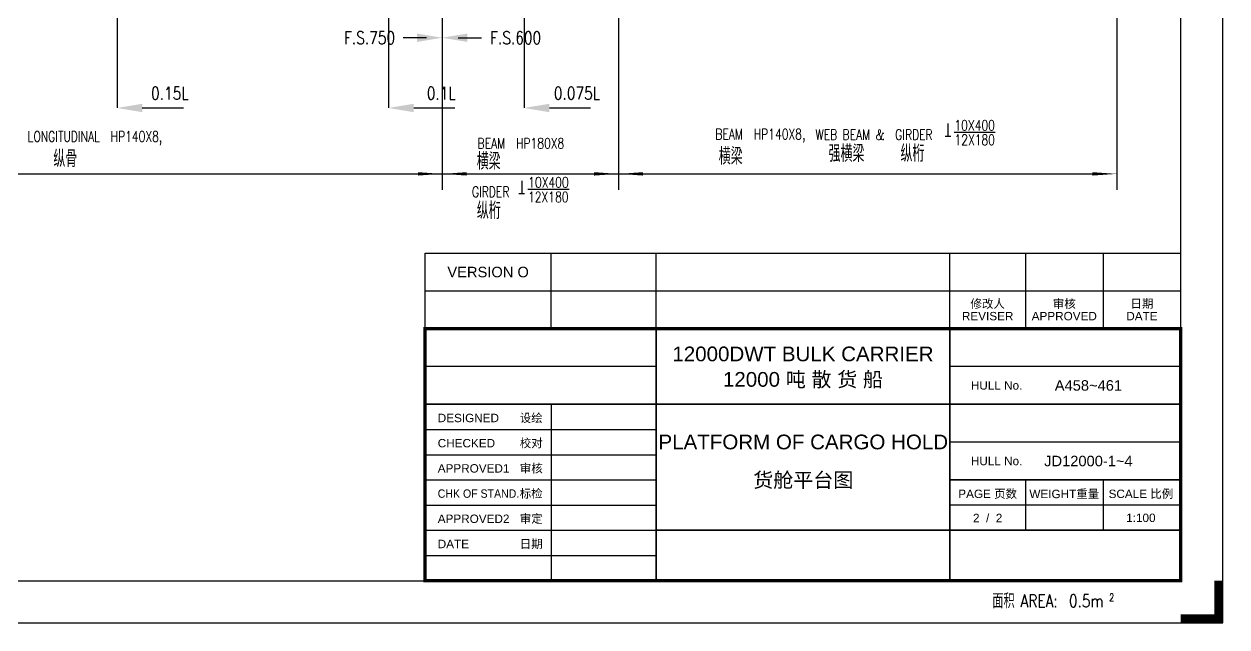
# Model space of a CAD drawing. Extents: x 373818 to 564480, y 322172 to 634257.
# Drawn here: x 535238 to 563892, y 592057 to 606410 of the extents above; entities that cross this region are included whole.
import ezdxf
from ezdxf.enums import TextEntityAlignment as Align

# ---------------------------------------------------------------- set-up
doc = ezdxf.new("R2010")
doc.units = 0
doc.header["$LTSCALE"] = 40
doc.header["$MEASUREMENT"] = 0
doc.layers.get('0').update_dxf_attribs({"linetype": 'CONTINUOUS'})
for name, color, linetype in [('13DIMENSION', 9, 'CONTINUOUS'), ('BT_CHI', 7, 'CONTINUOUS'), ('BT_ENG', 7, 'CONTINUOUS'), ('Y-CON', 2, 'CONTINUOUS')]:
    doc.layers.add(name, color=color, linetype=linetype)
doc.styles.add('CHINESE', font='romand.shx', dxfattribs={"width": 0.8, "height": 800, "bigfont": 'hzdx.shx'})
doc.styles.add('ENGNISH', font='romans.shx', dxfattribs={"width": 0.8, "height": 750})
doc.styles.add('ROMANS', font='romans.shx', dxfattribs={"width": 0.75, "height": 250, "bigfont": 'hzdx.shx'})
doc.styles.add('SWISS721LIGHTBT', font='swissl.ttf')

# ---------------------------------------------------------------- blocks, each defined once
blk = doc.blocks.new('TITLE3')
for p, q in [((-12500, 5100), (-18000, 5100)), ((0, 5100), (-5500, 5100)), ((-15000, 4200), (-15000, 0)), ((-18000, 3600), (-12500, 3600)), ((0, 3300), (-5500, 3300)), ((-18000, 3000), (-12500, 3000)), ((-18000, 2400), (-12500, 2400)), ((-18000, 1800), (-12500, 1800)), ((0, 1800), (-5500, 1800)), ((-18000, 1200), (-12500, 1200)), ((-5500, 0), (-5500, 1200)), ((-18000, 600), (-12500, 600))]:
    blk.add_line(p, q)
at = {"const_width": 80}
blk.add_lwpolyline([(-18000, 0), (0, 0), (0, 6000), (-18000, 6000)], close=True, dxfattribs=at)
at = {"const_width": 40}
for points in [[(-12500, 6000), (-12500, 0)], [(-5500, 6000), (-5500, 0)], [(-18000, 4200), (0, 4200)], [(-5500, 2400), (0, 2400)], [(-12500, 1200), (0, 1200)]]:
    blk.add_lwpolyline(points, dxfattribs=at)

msp = doc.modelspace()

# ---------------------------------------------------------------- linework, layer by layer
at = {"color": 2}
for p, q in [((562792.4, 593156.63), (562792.4, 633156.63)), ((447392.4, 593156.63), (562792.4, 593156.63))]:
    msp.add_line(p, q, dxfattribs=at)
for p, q in [((561270.32, 616219.88), (561270.32, 602462.2)), ((549400.32, 611682.57), (549400.32, 602462.2)), ((547152.75, 610679.01), (547152.75, 604412.63)), ((545200.32, 609827.87), (545200.32, 605829.63)), ((543920.22, 609292.12), (543920.22, 604412.63)), ((537455.17, 607294.68), (537455.17, 604412.63)), ((545200.32, 605829.63), (545200.32, 602462.2)), ((558373.91, 603828.1), (557395.15, 603828.1)), ((526450.32, 602843.34), (561030.32, 602843.34)), ((548222.48, 602467.99), (547234.58, 602467.99)), ((544792.4, 600956.63), (562792.4, 600956.63)), ((544792.4, 599156.63), (544792.4, 600956.63)), ((547792.4, 599156.63), (547792.4, 600956.63)), ((550292.4, 599156.63), (550292.4, 600956.63)), ((557292.4, 599156.63), (557292.4, 600956.63)), ((559092.4, 600956.63), (559092.4, 599156.63)), ((560942.4, 600956.63), (560942.4, 599156.63)), ((562792.4, 599156.63), (562792.4, 600956.63)), ((544792.4, 600056.63), (562792.4, 600056.63)), ((559092.4, 595556.63), (559092.4, 594356.63)), ((560942.4, 595556.63), (560942.4, 594356.63))]:
    msp.add_line(p, q)
at = {"color": 0, "linetype": 'ByBlock'}
for p, q in [((538055.17, 604412.63), (539033.55, 604412.63)), ((544520.22, 604412.63), (545498.6, 604412.63)), ((547752.75, 604412.63), (548731.12, 604412.63))]:
    msp.add_line(p, q, dxfattribs=at)
for points in [[(545200.32, 602843.34, 0, 80, 0), (544618.12, 602843.34, 80, 80, 0)], [(545200.32, 602843.34, 0, 80, 0), (545782.52, 602843.34, 80, 80, 0)], [(549400.32, 602843.34, 0, 80, 0), (548818.12, 602843.34, 80, 80, 0)], [(549400.32, 602843.34, 0, 80, 0), (549982.52, 602843.34, 80, 80, 0)], [(561270.32, 602843.34, 0, 80, 0), (560688.12, 602843.34, 80, 80, 0)]]:
    msp.add_lwpolyline(points, format="xyseb")
for points in [[(544600.32, 606184.13), (544600.32, 605984.13), (545200.32, 606084.13)], [(545800.32, 606184.13), (545800.32, 605984.13), (545200.32, 606084.13)], [(538055.17, 604512.63), (538055.17, 604312.63), (537455.17, 604412.63)], [(544520.22, 604512.63), (544520.22, 604312.63), (543920.22, 604412.63)], [(547752.75, 604512.63), (547752.75, 604312.63), (547152.75, 604412.63)]]:
    msp.add_solid(points, dxfattribs=at)
at = {"layer": '13DIMENSION'}
for p, q in [((544825.32, 606084.13), (544265.71, 606084.13)), ((545575.32, 606084.13), (546134.93, 606084.13))]:
    msp.add_line(p, q, dxfattribs=at)
at = {"layer": 'BT_ENG'}
for p, q in [((563792.4, 592156.63), (563792.4, 634156.63)), ((444892.4, 592156.63), (563792.4, 592156.63))]:
    msp.add_line(p, q, dxfattribs=at)
at = {"layer": 'BT_ENG', "const_width": 200}
for points in [[(563692.4, 592156.63), (563692.4, 593156.63)], [(563792.4, 592256.63), (562792.4, 592256.63)]]:
    msp.add_lwpolyline(points, dxfattribs=at)
at = {"layer": 'Y-CON'}
for p, q in [((557245.66, 604041.15), (557245.66, 603737.45)), ((557177.32, 603737.45), (557314, 603737.45)), ((547092.38, 602681.04), (547092.38, 602377.33)), ((547024.04, 602377.33), (547160.72, 602377.33))]:
    msp.add_line(p, q, dxfattribs=at)

# ---------------------------------------------------------------- block references
msp.add_blockref('TITLE3', (562792.4, 593156.63))

# ---------------------------------------------------------------- texts
at = {"style": 'ROMANS', "width": 0.8}
for s, p in [('F.S.750', (543468.76, 606084.13)), ('F.S.600', (546949.93, 606084.13)), ('0.15L', (538710.47, 604763.13)), ('0.1L', (545175.52, 604763.13)), ('0.075L', (548408.05, 604763.13))]:
    msp.add_text(s, height=300, dxfattribs=at).set_placement(p, align=Align.MIDDLE)
at = {"style": 'ROMANS', "width": 0.75}
for p in [(556116.43, 603130.6), (546024.11, 601770.48)]:
    msp.add_text('纵桁', height=400, dxfattribs=at).set_placement(p)
at = {"style": 'SWISS721LIGHTBT'}
for s, height, p in [('VERSION O', 250, (546292.4, 600506.63)), ('修改人', 200, (558192.4, 599756.63)), ('审核', 200, (560017.4, 599756.63)), ('日期', 200, (561867.4, 599756.63)), ('REVISER', 200, (558192.4, 599456.63)), ('APPROVED', 200, (560017.4, 599456.63)), ('DATE', 200, (561867.4, 599456.63)), ('12000DWT BULK CARRIER', 350, (553792.4, 598556.63)), ('12000 吨 散 货 船', 350, (553792.4, 597956.63)), ('A458~461', 250, (560592.4, 597806.63)), ('JD12000-1~4', 250, (560592.4, 596006.63)), ('PAGE 页数', 200, (558192.4, 595231.63)), ('WEIGHT重量', 200, (560017.4, 595231.63)), ('SCALE 比例', 200, (561842.4, 595231.63)), ('2  /  2', 200, (558192.4, 594654.49)), ('1:100', 200, (561842.4, 594654.49))]:
    msp.add_text(s, height=height, dxfattribs=at).set_placement(p, align=Align.MIDDLE)
for s, p in [('HULL No.', (557792.4, 597806.63)), ('DESIGNED', (545092.4, 597031.63)), ('CHECKED', (545092.4, 596431.63)), ('HULL No.', (557792.4, 596006.63)), ('APPROVED1', (545092.4, 595831.63)), ('APPROVED2', (545092.4, 594631.63)), ('DATE', (545092.4, 594031.63))]:
    msp.add_text(s, height=200, dxfattribs=at).set_placement(p, align=Align.MIDDLE_LEFT)
for s, p in [('设绘', (547592.4, 597031.63)), ('校对', (547592.4, 596431.63)), ('审核', (547592.4, 595831.63)), ('标检', (547592.4, 595231.63)), ('审定', (547592.4, 594631.63)), ('日期', (547592.4, 594031.63))]:
    msp.add_text(s, height=200, dxfattribs=at).set_placement(p, align=Align.MIDDLE_RIGHT)
for s, p in [('PLATFORM OF CARGO HOLD', (553800.05, 596285.51)), ('货舱平台图', (553800.05, 595378.95))]:
    msp.add_text(s, height=350, dxfattribs=at).set_placement(p, align=Align.CENTER)
at = {"style": 'SWISS721LIGHTBT', "width": 0.9}
msp.add_text('CHK OF STAND.', height=200, dxfattribs=at).set_placement((545092.4, 595231.63), align=Align.MIDDLE_LEFT)
at = {"attachment_point": 5, "style": 'ROMANS'}
for s, insert, char_height in [('10X400', (557883.37, 604000.72), 250), ('LONGITUDINAL  HP140X8,', (536926.29, 603693.14), 250), ('BEAM  HP140X8,', (552777.12, 603751.94), 250), ('WEB BEAM &  GIRDER ', (555487.63, 603774.89), 250), ('12X180', (557885.26, 603653.74), 250), ('BEAM  HP180X8', (547073.71, 603569.23), 250), ('横梁', (552071.1, 603264.21), 400), ('强横梁', (554829.7, 603327.16), 400), ('纵骨 ', (536220.26, 603205.41), 400), ('横梁', (546306.73, 603142.41), 400), ('10X400', (547730.08, 602640.6), 250), (' GIRDER ', (546289.34, 602414.78), 250), ('12X180', (547724.76, 602293.63), 250)]:
    msp.add_mtext(s, dxfattribs=dict(at, insert=insert, char_height=char_height))
at = {"layer": 'BT_CHI', "style": 'CHINESE', "width": 0.8}
msp.add_text('面积', height=350, dxfattribs=at).set_placement((558303.02, 592500.79, -571.43))
at = {"layer": 'BT_ENG', "style": 'ENGNISH', "width": 0.8}
for s, height, p in [('AREA:', 300, (558975.43, 592526, -500)), ('0.5m', 300, (560128.71, 592526, -500)), ('2', 180, (561084.26, 592669.07, -300))]:
    msp.add_text(s, height=height, dxfattribs=at).set_placement(p)

doc.saveas('drawing.dxf')
